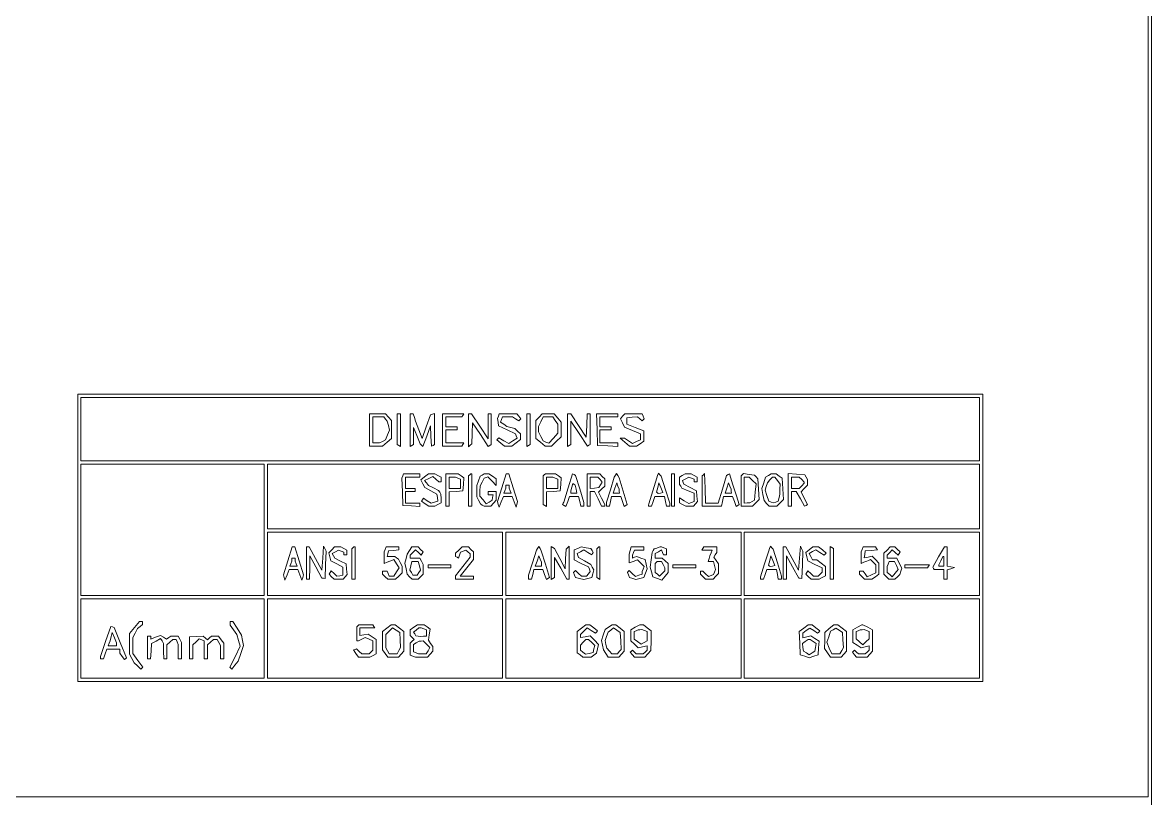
# Paper-space layout 'AN-10-DGE-066' of a CAD drawing. Header units: metres, sheet in millimetres. Extents: x 12 to 193, y 4 to 291.
# Drawn here: x 105.1 to 193.1, y 58.2 to 118.6 of the extents above; entities that cross this region are included whole.
import ezdxf

# ---------------------------------------------------------------- set-up
doc = ezdxf.new("R2010")
doc.units = ezdxf.units.M
doc.layers.add('DGE_CONTORNOS', color=7, linetype='Continuous', lineweight=0)
doc.layers.add('DGE_DATOS', color=7, linetype='Continuous', lineweight=0)

# ---------------------------------------------------------------- blocks, each defined once
blk = doc.blocks.new('LP_REF_DGE_MT_066')
at = {"layer": 'DGE_CONTORNOS'}
for points in [[(29.96, 147.633), (29.96, 25.522), (111.537, 25.522), (193.113, 25.522), (193.113, 147.633), (193.113, 269.744), (111.537, 269.744), (29.96, 269.744)], [(192.86, 163.884), (192.86, 58.278), (118.113, 58.278), (43.367, 58.278), (43.367, 163.884), (43.367, 269.491), (118.113, 269.491), (192.86, 269.491)], [(109.387, 78.451), (109.387, 67.258), (144.673, 67.258), (179.96, 67.258), (179.96, 78.451), (179.96, 89.644), (144.673, 89.644), (109.387, 89.644)], [(179.707, 86.925), (179.707, 84.459), (144.673, 84.459), (109.64, 84.459), (109.64, 86.925), (109.64, 89.391), (144.673, 89.391), (179.707, 89.391)], [(132.152, 86.862), (132.152, 85.597), (132.651, 85.597), (133.15, 85.597), (133.505, 85.902), (133.86, 86.207), (133.86, 86.901), (133.86, 87.594), (133.619, 87.86), (133.378, 88.126), (132.765, 88.126), (132.152, 88.126)], [(134.302, 86.932), (134.302, 85.738), (134.429, 85.66), (134.555, 85.582), (134.555, 86.854), (134.555, 88.126), (134.429, 88.126), (134.302, 88.126)], [(135.314, 86.854), (135.314, 85.582), (135.44, 85.66), (135.567, 85.738), (135.574, 86.395), (135.581, 87.051), (135.836, 86.419), (136.091, 85.787), (136.196, 85.678), (136.302, 85.57), (136.599, 86.374), (136.895, 87.178), (136.933, 86.384), (136.97, 85.59), (137.091, 85.664), (137.211, 85.738), (137.211, 86.943), (137.211, 88.147), (137.059, 88.097), (136.908, 88.046), (136.571, 87.116), (136.234, 86.185), (135.98, 86.871), (135.726, 87.557), (135.638, 87.842), (135.55, 88.126), (135.432, 88.126), (135.314, 88.126)], [(137.843, 86.862), (137.843, 85.597), (138.595, 85.597), (139.346, 85.597), (139.424, 85.723), (139.503, 85.85), (138.799, 85.85), (138.096, 85.85), (138.096, 86.356), (138.096, 86.862), (138.539, 86.862), (138.982, 86.862), (138.982, 86.988), (138.982, 87.115), (138.539, 87.115), (138.096, 87.115), (138.096, 87.494), (138.096, 87.873), (138.721, 87.873), (139.346, 87.873), (139.424, 88), (139.503, 88.126), (138.673, 88.126), (137.843, 88.126)], [(139.867, 86.836), (139.867, 85.546), (139.987, 85.666), (140.107, 85.787), (140.145, 86.598), (140.183, 87.41), (140.788, 86.498), (141.393, 85.587), (141.515, 85.663), (141.638, 85.738), (141.638, 86.932), (141.638, 88.126), (141.511, 88.126), (141.385, 88.126), (141.384, 87.146), (141.383, 86.166), (140.734, 87.146), (140.086, 88.126), (139.976, 88.126), (139.867, 88.126)], [(142.193, 87.946), (142.124, 87.765), (142.165, 87.472), (142.207, 87.178), (142.866, 86.871), (143.525, 86.565), (143.589, 86.397), (143.653, 86.23), (143.325, 86.015), (142.997, 85.8), (142.617, 86.019), (142.236, 86.237), (142.158, 86.159), (142.08, 86.081), (142.379, 85.839), (142.678, 85.597), (142.963, 85.597), (143.248, 85.597), (143.581, 85.859), (143.914, 86.121), (143.914, 86.345), (143.914, 86.569), (143.693, 86.769), (143.472, 86.968), (143.155, 87.049), (142.839, 87.13), (142.602, 87.306), (142.365, 87.482), (142.44, 87.678), (142.515, 87.873), (142.9, 87.873), (143.285, 87.873), (143.531, 87.72), (143.776, 87.567), (143.863, 87.654), (143.95, 87.741), (143.79, 87.934), (143.63, 88.126), (142.946, 88.126), (142.262, 88.126)], [(144.42, 86.854), (144.42, 85.582), (144.547, 85.66), (144.673, 85.738), (144.673, 86.932), (144.673, 88.126), (144.547, 88.126), (144.42, 88.126)], [(145.357, 87.86), (145.116, 87.594), (145.116, 86.901), (145.116, 86.207), (145.471, 85.902), (145.825, 85.597), (146.081, 85.597), (146.337, 85.597), (146.706, 85.967), (147.076, 86.336), (147.076, 86.898), (147.076, 87.46), (146.814, 87.793), (146.552, 88.126), (146.075, 88.126), (145.598, 88.126)], [(147.582, 86.854), (147.582, 85.582), (147.708, 85.66), (147.835, 85.738), (147.836, 86.648), (147.837, 87.557), (148.484, 86.579), (149.131, 85.601), (149.242, 85.67), (149.353, 85.738), (149.353, 86.932), (149.353, 88.126), (149.232, 88.126), (149.111, 88.126), (149.074, 87.22), (149.036, 86.314), (148.435, 87.22), (147.833, 88.126), (147.707, 88.126), (147.582, 88.126)], [(149.886, 86.893), (149.922, 85.66), (150.712, 85.622), (151.503, 85.585), (151.503, 85.717), (151.503, 85.85), (150.807, 85.85), (150.112, 85.85), (150.112, 86.356), (150.112, 86.862), (150.554, 86.862), (150.997, 86.862), (150.997, 86.988), (150.997, 87.115), (150.554, 87.115), (150.112, 87.115), (150.112, 87.494), (150.112, 87.873), (150.807, 87.873), (151.503, 87.873), (151.503, 88), (151.503, 88.126), (150.676, 88.126), (149.849, 88.126)], [(151.879, 87.933), (151.718, 87.739), (151.866, 87.415), (152.014, 87.09), (152.644, 86.824), (153.273, 86.558), (153.273, 86.328), (153.273, 86.097), (152.962, 85.956), (152.651, 85.814), (152.334, 86.022), (152.018, 86.229), (151.855, 86.225), (151.692, 86.221), (152.047, 85.909), (152.402, 85.597), (152.683, 85.597), (152.964, 85.597), (153.245, 85.794), (153.526, 85.991), (153.526, 86.395), (153.526, 86.8), (152.862, 87.057), (152.198, 87.313), (152.198, 87.562), (152.198, 87.81), (152.618, 87.85), (153.037, 87.891), (153.221, 87.738), (153.406, 87.584), (153.482, 87.66), (153.558, 87.736), (153.483, 87.931), (153.408, 88.126), (152.724, 88.126), (152.04, 88.126)], [(133.391, 87.715), (133.523, 87.556), (133.611, 87.206), (133.698, 86.857), (133.54, 86.475), (133.382, 86.093), (133.155, 85.971), (132.928, 85.85), (132.666, 85.85), (132.405, 85.85), (132.405, 86.862), (132.405, 87.873), (132.832, 87.873), (133.259, 87.873)], [(146.626, 87.592), (146.823, 87.311), (146.823, 86.962), (146.823, 86.613), (146.475, 86.223), (146.127, 85.834), (145.901, 85.92), (145.676, 86.007), (145.491, 86.365), (145.305, 86.723), (145.305, 86.925), (145.305, 87.127), (145.498, 87.5), (145.691, 87.873), (146.06, 87.873), (146.429, 87.873)], [(123.931, 79.083), (123.931, 73.961), (116.785, 73.961), (109.64, 73.961), (109.64, 79.083), (109.64, 84.206), (116.785, 84.206), (123.931, 84.206)], [(179.707, 81.676), (179.707, 79.147), (151.945, 79.147), (124.184, 79.147), (124.184, 81.676), (124.184, 84.206), (151.945, 84.206), (179.707, 84.206)], [(134.735, 83.278), (134.671, 83.109), (134.708, 82.045), (134.745, 80.981), (135.409, 80.942), (136.073, 80.904), (136.073, 81.037), (136.073, 81.17), (135.504, 81.17), (134.935, 81.17), (134.935, 81.613), (134.935, 82.056), (135.314, 82.056), (135.693, 82.056), (135.693, 82.182), (135.693, 82.309), (135.314, 82.309), (134.935, 82.309), (134.935, 82.751), (134.935, 83.194), (135.504, 83.194), (136.073, 83.194), (136.073, 83.32), (136.073, 83.447), (135.436, 83.447), (134.8, 83.447)], [(136.438, 83.207), (136.142, 82.968), (136.303, 82.668), (136.463, 82.368), (136.932, 82.117), (137.401, 81.866), (137.44, 81.592), (137.479, 81.318), (137.212, 81.234), (136.946, 81.149), (136.642, 81.348), (136.339, 81.547), (136.267, 81.43), (136.195, 81.314), (136.478, 81.116), (136.761, 80.917), (136.995, 80.917), (137.228, 80.917), (137.472, 81.048), (137.717, 81.179), (137.715, 81.523), (137.713, 81.866), (137.62, 82.006), (137.527, 82.147), (137.139, 82.346), (136.75, 82.545), (136.588, 82.74), (136.426, 82.935), (136.755, 83.084), (137.084, 83.234), (137.315, 83.024), (137.547, 82.814), (137.632, 82.814), (137.717, 82.814), (137.717, 83), (137.717, 83.185), (137.472, 83.316), (137.228, 83.447), (136.98, 83.447), (136.733, 83.447)], [(138.096, 82.182), (138.096, 80.917), (138.223, 80.917), (138.349, 80.917), (138.349, 81.479), (138.349, 82.041), (138.887, 82.08), (139.424, 82.119), (139.465, 82.62), (139.506, 83.121), (139.283, 83.284), (139.06, 83.447), (138.578, 83.447), (138.096, 83.447)], [(139.035, 83.117), (139.235, 83.04), (139.235, 82.674), (139.235, 82.309), (138.792, 82.309), (138.349, 82.309), (138.349, 82.751), (138.349, 83.194), (138.592, 83.194), (138.835, 83.194)], [(139.951, 83.363), (139.867, 83.278), (139.867, 82.098), (139.867, 80.917), (139.994, 80.917), (140.12, 80.917), (140.12, 82.182), (140.12, 83.447), (140.078, 83.447), (140.036, 83.447)], [(140.918, 83.347), (140.768, 83.252), (140.634, 82.899), (140.499, 82.545), (140.499, 82.102), (140.499, 81.66), (140.645, 81.383), (140.79, 81.107), (140.929, 81.014), (141.069, 80.921), (141.334, 80.919), (141.598, 80.917), (141.808, 81.149), (142.017, 81.38), (142.017, 81.718), (142.017, 82.056), (141.701, 82.056), (141.385, 82.056), (141.385, 81.929), (141.385, 81.803), (141.584, 81.803), (141.783, 81.803), (141.742, 81.595), (141.701, 81.387), (141.472, 81.247), (141.242, 81.107), (140.997, 81.406), (140.752, 81.704), (140.754, 82.101), (140.756, 82.498), (140.912, 82.804), (141.069, 83.111), (141.224, 83.162), (141.379, 83.213), (141.698, 82.869), (142.017, 82.525), (142.017, 82.789), (142.017, 83.053), (141.736, 83.25), (141.455, 83.447), (141.262, 83.445), (141.069, 83.443)], [(142.467, 82.362), (142.129, 81.276), (142.183, 81.065), (142.238, 80.854), (142.408, 81.265), (142.578, 81.676), (142.918, 81.676), (143.257, 81.676), (143.414, 81.265), (143.57, 80.854), (143.623, 81.065), (143.676, 81.276), (143.337, 82.362), (142.999, 83.447), (142.902, 83.447), (142.806, 83.447)], [(145.769, 83.363), (145.685, 83.278), (145.685, 82.168), (145.685, 81.059), (145.811, 80.981), (145.938, 80.902), (145.938, 81.472), (145.938, 82.041), (146.475, 82.08), (147.013, 82.119), (147.054, 82.62), (147.095, 83.121), (146.871, 83.284), (146.648, 83.447), (146.251, 83.447), (145.854, 83.447)], [(146.623, 83.117), (146.823, 83.04), (146.823, 82.674), (146.823, 82.309), (146.381, 82.309), (145.938, 82.309), (145.938, 82.751), (145.938, 83.194), (146.18, 83.194), (146.423, 83.194)], [(147.636, 82.344), (147.299, 81.234), (147.249, 81.147), (147.198, 81.061), (147.33, 80.98), (147.462, 80.898), (147.598, 81.287), (147.733, 81.676), (148.09, 81.676), (148.447, 81.676), (148.531, 81.297), (148.614, 80.917), (148.73, 80.917), (148.847, 80.917), (148.847, 81.069), (148.847, 81.22), (148.528, 82.264), (148.21, 83.308), (148.091, 83.382), (147.972, 83.455)], [(149.1, 82.182), (149.1, 80.917), (149.226, 80.917), (149.353, 80.917), (149.353, 81.486), (149.353, 82.056), (149.517, 82.056), (149.682, 82.056), (149.958, 81.486), (150.235, 80.917), (150.363, 80.917), (150.491, 80.917), (150.491, 80.986), (150.491, 81.054), (150.243, 81.54), (149.995, 82.026), (150.243, 82.25), (150.491, 82.474), (150.491, 82.762), (150.491, 83.049), (150.292, 83.248), (150.093, 83.447), (149.597, 83.447), (149.1, 83.447)], [(150.12, 82.994), (150.287, 82.793), (150.155, 82.583), (150.023, 82.372), (149.688, 82.332), (149.353, 82.292), (149.353, 82.743), (149.353, 83.194), (149.653, 83.194), (149.954, 83.194)], [(151.318, 83.329), (151.226, 83.179), (150.923, 82.206), (150.621, 81.234), (150.619, 81.075), (150.617, 80.917), (150.734, 80.917), (150.85, 80.917), (150.934, 81.297), (151.017, 81.676), (151.374, 81.676), (151.731, 81.676), (151.867, 81.287), (152.002, 80.898), (152.121, 80.972), (152.241, 81.046), (151.922, 82.088), (151.603, 83.131), (151.507, 83.305), (151.411, 83.479)], [(154.609, 83.31), (154.545, 83.131), (154.227, 82.119), (153.909, 81.107), (153.907, 81.012), (153.906, 80.917), (154.02, 80.917), (154.134, 80.917), (154.266, 81.297), (154.398, 81.676), (154.769, 81.676), (155.139, 81.676), (155.215, 81.297), (155.291, 80.917), (155.42, 80.917), (155.55, 80.917), (155.55, 81.037), (155.55, 81.157), (155.222, 82.207), (154.893, 83.257), (154.783, 83.373), (154.673, 83.489)], [(154.833, 81.95), (154.645, 81.907), (154.585, 81.966), (154.526, 82.026), (154.617, 82.388), (154.708, 82.751), (154.865, 82.372), (155.022, 81.992)], [(155.676, 82.182), (155.676, 80.917), (155.803, 80.917), (155.929, 80.917), (155.929, 82.182), (155.929, 83.447), (155.803, 83.447), (155.676, 83.447)], [(156.53, 83.31), (156.309, 83.181), (156.311, 82.903), (156.313, 82.625), (156.41, 82.472), (156.507, 82.318), (156.977, 82.122), (157.447, 81.926), (157.447, 81.607), (157.447, 81.289), (157.243, 81.211), (157.039, 81.132), (156.674, 81.348), (156.309, 81.564), (156.309, 81.372), (156.309, 81.179), (156.553, 81.048), (156.798, 80.917), (157.107, 80.917), (157.416, 80.917), (157.567, 81.099), (157.717, 81.28), (157.677, 81.699), (157.637, 82.118), (157.14, 82.375), (156.644, 82.632), (156.595, 82.778), (156.546, 82.924), (156.798, 83.058), (157.049, 83.193), (157.248, 83.117), (157.447, 83.04), (157.447, 82.927), (157.447, 82.814), (157.574, 82.814), (157.7, 82.814), (157.7, 83), (157.7, 83.185), (157.455, 83.316), (157.211, 83.447), (156.981, 83.443), (156.751, 83.439)], [(158.174, 83.374), (158.079, 83.278), (158.079, 82.098), (158.079, 80.917), (158.828, 80.917), (159.577, 80.917), (159.66, 81.297), (159.744, 81.676), (160.101, 81.676), (160.458, 81.676), (160.593, 81.287), (160.729, 80.898), (160.851, 80.974), (160.973, 81.049), (160.864, 81.394), (160.755, 81.739), (160.482, 82.594), (160.208, 83.449), (160.099, 83.381), (159.99, 83.314), (159.663, 82.242), (159.336, 81.17), (158.839, 81.17), (158.342, 81.17), (158.306, 82.32), (158.269, 83.469)], [(161.21, 83.374), (161.115, 83.278), (161.115, 82.098), (161.115, 80.917), (161.557, 80.917), (162, 80.917), (162.267, 81.184), (162.534, 81.451), (162.482, 82.259), (162.431, 83.067), (162.299, 83.198), (162.168, 83.33), (161.736, 83.399), (161.305, 83.469)], [(162.015, 82.926), (162.282, 82.659), (162.222, 82.027), (162.161, 81.396), (161.986, 81.285), (161.81, 81.174), (161.589, 81.172), (161.368, 81.17), (161.368, 82.182), (161.368, 83.194), (161.557, 83.194), (161.747, 83.194)], [(163.243, 83.316), (163.031, 83.192), (162.882, 82.742), (162.734, 82.292), (162.82, 81.826), (162.907, 81.36), (163.105, 81.139), (163.304, 80.917), (163.601, 80.917), (163.897, 80.917), (164.164, 81.184), (164.431, 81.451), (164.378, 82.274), (164.326, 83.098), (164.087, 83.272), (163.849, 83.447), (163.652, 83.443), (163.455, 83.439)], [(163.953, 82.913), (164.15, 82.632), (164.148, 82.249), (164.147, 81.866), (164.073, 81.59), (163.999, 81.314), (163.822, 81.246), (163.644, 81.178), (163.461, 81.249), (163.277, 81.319), (163.135, 81.749), (162.994, 82.178), (163.081, 82.465), (163.168, 82.751), (163.363, 82.973), (163.557, 83.194), (163.657, 83.194), (163.756, 83.194)], [(164.783, 82.198), (164.783, 80.917), (164.909, 80.917), (165.036, 80.917), (165.036, 81.486), (165.036, 82.056), (165.22, 82.056), (165.404, 82.056), (165.738, 81.486), (166.071, 80.917), (166.185, 80.987), (166.298, 81.058), (166.045, 81.555), (165.791, 82.052), (166.046, 82.307), (166.3, 82.562), (166.298, 82.783), (166.296, 83.004), (166.185, 83.18), (166.074, 83.355), (165.428, 83.417), (164.783, 83.479)], [(165.849, 82.995), (166.047, 82.796), (166.047, 82.751), (166.047, 82.706), (165.849, 82.507), (165.65, 82.309), (165.343, 82.309), (165.036, 82.309), (165.036, 82.751), (165.036, 83.194), (165.343, 83.194), (165.65, 83.194)], [(143.029, 82.445), (143.029, 82.329), (143.106, 82.129), (143.182, 81.929), (142.902, 81.929), (142.622, 81.929), (142.699, 82.129), (142.776, 82.329), (142.776, 82.445), (142.776, 82.562), (142.902, 82.562), (143.029, 82.562)], [(148.245, 82.247), (148.306, 81.929), (148.07, 81.929), (147.835, 81.929), (147.837, 82.024), (147.838, 82.119), (147.914, 82.402), (147.99, 82.685), (148.087, 82.625), (148.184, 82.565)], [(151.62, 82.087), (151.629, 81.929), (151.383, 81.929), (151.136, 81.929), (151.278, 82.334), (151.419, 82.738), (151.515, 82.492), (151.611, 82.245)], [(160.347, 82.087), (160.356, 81.929), (160.11, 81.929), (159.863, 81.929), (160.004, 82.334), (160.145, 82.738), (160.242, 82.492), (160.338, 82.245)], [(142.523, 76.428), (142.523, 73.961), (133.354, 73.961), (124.184, 73.961), (124.184, 76.428), (124.184, 78.894), (133.354, 78.894), (142.523, 78.894)], [(161.115, 76.428), (161.115, 73.961), (151.945, 73.961), (142.776, 73.961), (142.776, 76.428), (142.776, 78.894), (151.945, 78.894), (161.115, 78.894)], [(179.707, 76.428), (179.707, 73.961), (170.537, 73.961), (161.368, 73.961), (161.368, 76.428), (161.368, 78.894), (170.537, 78.894), (179.707, 78.894)], [(125.773, 76.67), (125.434, 75.585), (125.489, 75.374), (125.543, 75.163), (125.713, 75.574), (125.884, 75.985), (126.223, 75.985), (126.562, 75.985), (126.719, 75.574), (126.875, 75.163), (126.928, 75.374), (126.981, 75.585), (126.643, 76.67), (126.304, 77.755), (126.208, 77.755), (126.111, 77.755)], [(127.22, 76.491), (127.22, 75.226), (127.346, 75.226), (127.473, 75.226), (127.474, 76.143), (127.476, 77.06), (127.95, 76.19), (128.423, 75.32), (128.549, 75.304), (128.674, 75.289), (128.711, 76.354), (128.748, 77.418), (128.651, 77.618), (128.554, 77.819), (128.488, 76.881), (128.421, 75.943), (127.925, 76.849), (127.43, 77.755), (127.325, 77.755), (127.22, 77.755)], [(129.193, 77.517), (128.978, 77.279), (129.054, 76.977), (129.129, 76.676), (129.597, 76.425), (130.065, 76.174), (130.065, 75.86), (130.065, 75.546), (129.835, 75.501), (129.604, 75.457), (129.373, 75.666), (129.142, 75.875), (129.065, 75.75), (128.988, 75.626), (129.188, 75.426), (129.388, 75.226), (129.743, 75.226), (130.098, 75.226), (130.248, 75.407), (130.399, 75.589), (130.358, 76.008), (130.318, 76.428), (129.883, 76.645), (129.447, 76.862), (129.342, 77.05), (129.237, 77.238), (129.484, 77.37), (129.731, 77.502), (129.93, 77.425), (130.128, 77.349), (130.128, 77.236), (130.128, 77.123), (130.255, 77.123), (130.381, 77.123), (130.381, 77.308), (130.381, 77.494), (130.137, 77.625), (129.892, 77.755), (129.651, 77.755), (129.409, 77.755)], [(130.845, 77.671), (130.761, 77.587), (130.761, 76.406), (130.761, 75.226), (130.887, 75.226), (131.014, 75.226), (131.014, 76.491), (131.014, 77.755), (130.972, 77.755), (130.93, 77.755)], [(133.367, 77.555), (133.29, 77.355), (133.29, 76.91), (133.29, 76.464), (133.512, 76.553), (133.733, 76.641), (133.882, 76.703), (134.03, 76.764), (134.244, 76.437), (134.458, 76.111), (134.251, 75.795), (134.043, 75.479), (133.853, 75.479), (133.662, 75.479), (133.589, 75.669), (133.516, 75.858), (133.34, 75.858), (133.164, 75.858), (133.164, 75.741), (133.164, 75.623), (133.363, 75.425), (133.561, 75.226), (133.869, 75.226), (134.176, 75.226), (134.429, 75.479), (134.682, 75.732), (134.682, 75.993), (134.682, 76.254), (134.536, 76.531), (134.391, 76.807), (134.252, 76.9), (134.112, 76.993), (133.819, 76.995), (133.525, 76.997), (133.567, 77.218), (133.609, 77.439), (134.019, 77.479), (134.429, 77.519), (134.429, 77.637), (134.429, 77.755), (133.936, 77.755), (133.444, 77.755)], [(135.262, 77.471), (135.078, 77.186), (134.992, 76.838), (134.907, 76.489), (134.989, 76.051), (135.071, 75.614), (135.265, 75.42), (135.459, 75.226), (135.693, 75.226), (135.928, 75.226), (136.127, 75.425), (136.326, 75.623), (136.326, 76.002), (136.326, 76.381), (136.195, 76.626), (136.064, 76.87), (135.689, 76.87), (135.314, 76.87), (135.314, 76.988), (135.314, 77.105), (135.519, 77.31), (135.723, 77.515), (135.949, 77.311), (136.174, 77.107), (136.251, 77.231), (136.328, 77.356), (136.128, 77.556), (135.928, 77.755), (135.687, 77.755), (135.446, 77.755)], [(139.108, 77.503), (138.855, 77.25), (138.855, 77.131), (138.855, 77.012), (138.973, 76.939), (139.09, 76.866), (139.167, 77.11), (139.244, 77.353), (139.445, 77.43), (139.646, 77.507), (139.82, 77.363), (139.994, 77.219), (139.994, 77.084), (139.994, 76.949), (139.424, 76.225), (138.855, 75.5), (138.855, 75.363), (138.855, 75.226), (139.551, 75.226), (140.246, 75.226), (140.246, 75.352), (140.246, 75.479), (139.73, 75.479), (139.213, 75.479), (139.73, 76.128), (140.246, 76.777), (140.246, 77.067), (140.246, 77.358), (140.048, 77.557), (139.849, 77.755), (139.605, 77.755), (139.361, 77.755)], [(145.248, 77.638), (145.155, 77.487), (144.853, 76.515), (144.55, 75.542), (144.549, 75.384), (144.547, 75.226), (144.663, 75.226), (144.779, 75.226), (144.863, 75.605), (144.946, 75.985), (145.303, 75.985), (145.66, 75.985), (145.796, 75.596), (145.931, 75.207), (146.051, 75.281), (146.17, 75.354), (145.851, 76.397), (145.532, 77.439), (145.436, 77.614), (145.34, 77.788)], [(146.317, 76.491), (146.317, 75.211), (146.444, 75.289), (146.57, 75.367), (146.574, 76.15), (146.578, 76.933), (147.048, 76.081), (147.519, 75.228), (147.614, 75.227), (147.708, 75.226), (147.708, 76.516), (147.708, 77.806), (147.589, 77.686), (147.469, 77.566), (147.431, 76.81), (147.392, 76.054), (146.976, 76.837), (146.56, 77.62), (146.439, 77.695), (146.317, 77.77)], [(148.372, 77.63), (148.088, 77.511), (148.088, 77.126), (148.088, 76.74), (148.652, 76.466), (149.217, 76.192), (149.287, 76.009), (149.357, 75.826), (149.213, 75.653), (149.069, 75.479), (148.873, 75.479), (148.677, 75.479), (148.445, 75.689), (148.213, 75.899), (148.135, 75.821), (148.057, 75.743), (148.13, 75.551), (148.204, 75.36), (148.525, 75.279), (148.847, 75.199), (149.161, 75.277), (149.475, 75.356), (149.552, 75.661), (149.628, 75.967), (149.511, 76.177), (149.393, 76.387), (148.909, 76.66), (148.424, 76.933), (148.375, 77.083), (148.325, 77.232), (148.595, 77.376), (148.864, 77.521), (149.165, 77.323), (149.466, 77.126), (149.527, 77.225), (149.589, 77.325), (149.496, 77.475), (149.403, 77.625), (149.03, 77.687), (148.657, 77.749)], [(149.943, 77.671), (149.859, 77.587), (149.859, 76.477), (149.859, 75.367), (149.985, 75.289), (150.112, 75.211), (150.112, 76.483), (150.112, 77.755), (150.069, 77.755), (150.027, 77.755)], [(152.468, 77.471), (152.392, 77.186), (152.39, 76.842), (152.388, 76.497), (152.707, 76.618), (153.025, 76.739), (153.285, 76.479), (153.546, 76.218), (153.473, 76.028), (153.4, 75.838), (153.4, 75.73), (153.4, 75.622), (153.138, 75.539), (152.876, 75.456), (152.631, 75.678), (152.387, 75.899), (152.321, 75.834), (152.256, 75.768), (152.334, 75.565), (152.411, 75.362), (152.662, 75.283), (152.912, 75.203), (153.224, 75.281), (153.535, 75.36), (153.663, 75.694), (153.79, 76.029), (153.71, 76.394), (153.629, 76.759), (153.303, 76.883), (152.977, 77.007), (152.809, 76.943), (152.641, 76.878), (152.641, 76.99), (152.641, 77.102), (152.718, 77.302), (152.795, 77.503), (153.16, 77.503), (153.526, 77.503), (153.526, 77.629), (153.526, 77.755), (153.035, 77.755), (152.544, 77.755)], [(154.538, 77.663), (154.348, 77.591), (154.262, 77.458), (154.175, 77.325), (154.101, 76.75), (154.027, 76.175), (154.133, 75.795), (154.24, 75.416), (154.592, 75.292), (154.944, 75.168), (155.184, 75.464), (155.423, 75.76), (155.423, 76.106), (155.423, 76.452), (155.192, 76.661), (154.961, 76.87), (154.686, 76.87), (154.412, 76.87), (154.412, 77.055), (154.412, 77.241), (154.666, 77.377), (154.921, 77.513), (154.996, 77.318), (155.071, 77.123), (155.184, 77.123), (155.297, 77.123), (155.297, 77.363), (155.297, 77.602), (155.097, 77.679), (154.897, 77.755), (154.812, 77.745), (154.728, 77.736)], [(158.143, 77.629), (158.064, 77.503), (158.465, 77.503), (158.865, 77.503), (158.774, 77.281), (158.683, 77.06), (158.619, 76.839), (158.556, 76.617), (158.758, 76.617), (158.96, 76.617), (159.039, 76.301), (159.119, 75.985), (159.044, 75.793), (158.97, 75.6), (158.773, 75.524), (158.576, 75.448), (158.349, 75.653), (158.123, 75.858), (158.038, 75.858), (157.953, 75.858), (157.953, 75.741), (157.953, 75.623), (158.152, 75.425), (158.35, 75.226), (158.638, 75.226), (158.926, 75.226), (159.135, 75.457), (159.344, 75.689), (159.344, 76.062), (159.344, 76.434), (159.164, 76.692), (158.984, 76.949), (159.099, 77.131), (159.214, 77.313), (159.216, 77.534), (159.218, 77.755), (158.719, 77.755), (158.221, 77.755)], [(163.336, 77.619), (163.272, 77.439), (162.954, 76.428), (162.636, 75.416), (162.634, 75.321), (162.633, 75.226), (162.747, 75.226), (162.861, 75.226), (162.993, 75.605), (163.125, 75.985), (163.495, 75.985), (163.866, 75.985), (163.942, 75.605), (164.017, 75.226), (164.147, 75.226), (164.277, 75.226), (164.277, 75.346), (164.277, 75.466), (163.948, 76.516), (163.62, 77.566), (163.51, 77.682), (163.4, 77.798)], [(164.403, 76.491), (164.403, 75.226), (164.53, 75.226), (164.656, 75.226), (164.658, 76.143), (164.66, 77.06), (165.134, 76.19), (165.607, 75.32), (165.732, 75.304), (165.858, 75.289), (165.895, 76.354), (165.932, 77.418), (165.835, 77.618), (165.738, 77.819), (165.671, 76.881), (165.605, 75.943), (165.109, 76.849), (164.613, 77.755), (164.508, 77.755), (164.403, 77.755)], [(166.431, 77.531), (166.154, 77.307), (166.236, 76.983), (166.317, 76.659), (166.878, 76.387), (167.439, 76.115), (167.439, 75.949), (167.439, 75.782), (167.287, 75.631), (167.135, 75.479), (166.949, 75.479), (166.763, 75.479), (166.544, 75.677), (166.325, 75.875), (166.248, 75.75), (166.171, 75.626), (166.371, 75.426), (166.571, 75.226), (166.887, 75.226), (167.202, 75.226), (167.447, 75.357), (167.692, 75.488), (167.692, 75.854), (167.692, 76.219), (167.358, 76.482), (167.025, 76.744), (166.857, 76.744), (166.689, 76.744), (166.556, 76.991), (166.424, 77.239), (166.687, 77.38), (166.95, 77.521), (167.268, 77.312), (167.587, 77.103), (167.671, 77.187), (167.755, 77.271), (167.456, 77.513), (167.158, 77.755), (166.933, 77.755), (166.708, 77.755)], [(168.071, 76.498), (168.071, 75.226), (168.197, 75.226), (168.324, 75.226), (168.324, 76.42), (168.324, 77.614), (168.197, 77.692), (168.071, 77.77)], [(170.551, 77.555), (170.474, 77.355), (170.474, 76.91), (170.474, 76.464), (170.695, 76.553), (170.917, 76.641), (171.058, 76.7), (171.2, 76.758), (171.406, 76.552), (171.612, 76.346), (171.612, 76.036), (171.612, 75.726), (171.282, 75.576), (170.952, 75.426), (170.794, 75.642), (170.636, 75.858), (170.492, 75.858), (170.347, 75.858), (170.347, 75.741), (170.347, 75.623), (170.546, 75.425), (170.745, 75.226), (171.024, 75.226), (171.303, 75.226), (171.584, 75.423), (171.865, 75.62), (171.865, 76.055), (171.865, 76.491), (171.6, 76.756), (171.335, 77.021), (171.024, 76.962), (170.714, 76.903), (170.752, 77.171), (170.79, 77.439), (171.267, 77.479), (171.744, 77.518), (171.671, 77.637), (171.597, 77.755), (171.112, 77.755), (170.627, 77.755)], [(172.498, 77.503), (172.245, 77.25), (172.245, 76.437), (172.245, 75.623), (172.443, 75.425), (172.642, 75.226), (172.877, 75.226), (173.112, 75.226), (173.302, 75.416), (173.493, 75.607), (173.571, 75.853), (173.649, 76.099), (173.449, 76.484), (173.25, 76.87), (172.874, 76.87), (172.498, 76.87), (172.498, 76.988), (172.498, 77.105), (172.702, 77.31), (172.907, 77.515), (173.132, 77.311), (173.358, 77.107), (173.435, 77.231), (173.512, 77.356), (173.312, 77.556), (173.112, 77.755), (172.931, 77.755), (172.751, 77.755)], [(176.522, 76.965), (176.065, 76.175), (176.123, 76.08), (176.18, 75.985), (176.552, 75.985), (176.924, 75.985), (176.924, 75.605), (176.924, 75.226), (177.051, 75.226), (177.177, 75.226), (177.177, 75.591), (177.177, 75.955), (177.462, 76.049), (177.746, 76.143), (177.462, 76.199), (177.177, 76.255), (177.177, 77.005), (177.177, 77.755), (177.078, 77.755), (176.979, 77.755)], [(126.334, 76.754), (126.334, 76.638), (126.411, 76.438), (126.488, 76.238), (126.208, 76.238), (125.928, 76.238), (126.005, 76.438), (126.081, 76.638), (126.081, 76.754), (126.081, 76.87), (126.208, 76.87), (126.334, 76.87)], [(136.026, 76.281), (136.11, 75.946), (135.983, 75.744), (135.856, 75.542), (135.693, 75.542), (135.531, 75.542), (135.404, 75.744), (135.277, 75.946), (135.361, 76.281), (135.445, 76.617), (135.693, 76.617), (135.942, 76.617)], [(145.55, 76.396), (145.558, 76.238), (145.312, 76.238), (145.066, 76.238), (145.207, 76.642), (145.348, 77.047), (145.444, 76.8), (145.541, 76.554)], [(155.04, 76.373), (155.171, 76.128), (155.171, 76.002), (155.171, 75.876), (154.967, 75.673), (154.764, 75.47), (154.588, 75.617), (154.412, 75.763), (154.412, 76.106), (154.412, 76.449), (154.496, 76.533), (154.58, 76.617), (154.744, 76.617), (154.909, 76.617)], [(163.56, 76.258), (163.372, 76.215), (163.312, 76.275), (163.253, 76.334), (163.344, 76.697), (163.435, 77.06), (163.592, 76.68), (163.749, 76.301)], [(173.23, 76.308), (173.371, 75.998), (173.139, 75.711), (172.906, 75.424), (172.702, 75.593), (172.498, 75.763), (172.498, 75.99), (172.498, 76.217), (172.574, 76.417), (172.651, 76.617), (172.87, 76.617), (173.089, 76.617)], [(176.924, 76.617), (176.924, 76.238), (176.734, 76.238), (176.545, 76.238), (176.545, 76.295), (176.545, 76.352), (176.692, 76.675), (176.838, 76.997), (176.881, 76.997), (176.924, 76.997)], [(136.705, 76.238), (136.705, 76.111), (137.591, 76.111), (138.476, 76.111), (138.476, 76.238), (138.476, 76.364), (137.591, 76.364), (136.705, 76.364)], [(155.803, 76.238), (155.803, 76.111), (156.688, 76.111), (157.574, 76.111), (157.574, 76.238), (157.574, 76.364), (156.688, 76.364), (155.803, 76.364)], [(173.889, 76.238), (173.889, 76.111), (174.767, 76.111), (175.644, 76.111), (175.723, 76.238), (175.801, 76.364), (174.845, 76.364), (173.889, 76.364)], [(123.931, 70.61), (123.931, 67.511), (116.785, 67.511), (109.64, 67.511), (109.64, 70.61), (109.64, 73.708), (116.785, 73.708), (123.931, 73.708)], [(142.523, 70.61), (142.523, 67.511), (133.354, 67.511), (124.184, 67.511), (124.184, 70.61), (124.184, 73.708), (133.354, 73.708), (142.523, 73.708)], [(161.115, 70.61), (161.115, 67.511), (151.945, 67.511), (142.776, 67.511), (142.776, 70.61), (142.776, 73.708), (151.945, 73.708), (161.115, 73.708)], [(179.707, 70.61), (179.707, 67.511), (170.537, 67.511), (161.368, 67.511), (161.368, 70.61), (161.368, 73.708), (170.537, 73.708), (179.707, 73.708)], [(111.563, 70.389), (111.154, 69.218), (111.155, 69.124), (111.157, 69.029), (111.271, 69.029), (111.385, 69.029), (111.518, 69.408), (111.65, 69.788), (112.162, 69.788), (112.675, 69.788), (112.675, 69.622), (112.675, 69.457), (112.854, 69.211), (113.034, 68.966), (113.107, 69.039), (113.18, 69.112), (112.701, 70.295), (112.221, 71.478), (112.097, 71.519), (111.973, 71.56)], [(113.822, 71.466), (113.434, 70.995), (113.434, 70.195), (113.434, 69.396), (113.611, 69.054), (113.787, 68.712), (114.054, 68.471), (114.321, 68.229), (114.392, 68.301), (114.464, 68.373), (114.076, 68.909), (113.687, 69.446), (113.687, 70.066), (113.687, 70.685), (113.868, 71.036), (114.05, 71.387), (114.248, 71.551), (114.446, 71.716), (114.446, 71.827), (114.446, 71.938), (114.328, 71.938), (114.211, 71.938)], [(121.275, 71.799), (121.275, 71.661), (121.539, 71.29), (121.804, 70.919), (121.929, 70.465), (122.054, 70.011), (121.652, 69.195), (121.251, 68.379), (121.323, 68.306), (121.395, 68.234), (121.647, 68.537), (121.899, 68.839), (122.106, 69.447), (122.312, 70.056), (122.235, 70.468), (122.158, 70.879), (121.815, 71.409), (121.472, 71.938), (121.373, 71.938), (121.275, 71.938)], [(131.225, 71.6), (131.14, 71.516), (131.14, 70.968), (131.14, 70.42), (131.212, 70.42), (131.283, 70.42), (131.544, 70.559), (131.805, 70.699), (132.105, 70.562), (132.405, 70.425), (132.405, 70.069), (132.405, 69.712), (132.253, 69.56), (132.102, 69.408), (131.82, 69.408), (131.538, 69.408), (131.338, 69.608), (131.138, 69.808), (131.011, 69.765), (130.883, 69.723), (131.082, 69.439), (131.281, 69.155), (131.725, 69.155), (132.169, 69.155), (132.413, 69.286), (132.658, 69.417), (132.658, 69.979), (132.658, 70.541), (132.342, 70.748), (132.025, 70.955), (131.709, 70.895), (131.393, 70.834), (131.393, 71.133), (131.393, 71.432), (131.97, 71.432), (132.546, 71.432), (132.468, 71.558), (132.39, 71.685), (131.85, 71.685), (131.309, 71.685)], [(133.497, 71.423), (133.164, 71.16), (133.164, 70.439), (133.164, 69.717), (133.361, 69.436), (133.558, 69.155), (133.974, 69.155), (134.389, 69.155), (134.599, 69.387), (134.808, 69.618), (134.808, 70.389), (134.808, 71.16), (134.475, 71.423), (134.142, 71.685), (133.986, 71.685), (133.83, 71.685)], [(134.53, 70.505), (134.569, 69.923), (134.431, 69.665), (134.293, 69.408), (133.986, 69.408), (133.679, 69.408), (133.548, 69.653), (133.417, 69.897), (133.417, 70.412), (133.417, 70.926), (133.679, 71.188), (133.941, 71.45), (134.217, 71.268), (134.492, 71.086)], [(135.595, 71.488), (135.314, 71.291), (135.314, 71.07), (135.314, 70.85), (135.466, 70.698), (135.618, 70.546), (135.466, 70.395), (135.314, 70.243), (135.314, 69.776), (135.314, 69.309), (135.514, 69.232), (135.714, 69.155), (136.19, 69.155), (136.666, 69.155), (136.875, 69.387), (137.085, 69.618), (137.085, 69.805), (137.085, 69.992), (136.907, 70.234), (136.73, 70.477), (136.801, 70.91), (136.871, 71.343), (136.637, 71.514), (136.404, 71.685), (136.14, 71.685), (135.876, 71.685)], [(136.379, 71.355), (136.579, 71.278), (136.579, 71.039), (136.579, 70.799), (136.357, 70.784), (136.136, 70.769), (135.946, 70.797), (135.757, 70.825), (135.664, 70.97), (135.572, 71.116), (135.783, 71.274), (135.995, 71.432), (136.087, 71.432), (136.179, 71.432)], [(148.674, 71.423), (148.341, 71.16), (148.341, 70.33), (148.341, 69.499), (148.562, 69.331), (148.784, 69.163), (149.107, 69.159), (149.431, 69.155), (149.638, 69.313), (149.845, 69.471), (149.927, 69.813), (150.009, 70.154), (149.673, 70.491), (149.336, 70.828), (148.965, 70.753), (148.594, 70.679), (148.594, 70.803), (148.594, 70.926), (148.856, 71.188), (149.117, 71.449), (149.436, 71.241), (149.754, 71.032), (149.838, 71.116), (149.922, 71.201), (149.623, 71.443), (149.325, 71.685), (149.166, 71.685), (149.007, 71.685)], [(150.782, 71.495), (150.51, 71.305), (150.369, 70.875), (150.227, 70.445), (150.311, 70.085), (150.395, 69.724), (150.572, 69.44), (150.75, 69.155), (151.17, 69.155), (151.59, 69.155), (151.799, 69.387), (152.009, 69.618), (152.009, 70.389), (152.009, 71.16), (151.675, 71.423), (151.342, 71.685), (151.198, 71.685), (151.053, 71.685)], [(151.731, 70.427), (151.77, 69.767), (151.621, 69.588), (151.472, 69.408), (151.254, 69.408), (151.036, 69.408), (150.845, 69.63), (150.653, 69.851), (150.58, 70.149), (150.508, 70.447), (150.631, 70.781), (150.755, 71.116), (150.963, 71.273), (151.171, 71.431), (151.432, 71.259), (151.692, 71.086)], [(152.862, 71.486), (152.515, 71.297), (152.515, 70.864), (152.515, 70.43), (152.799, 70.163), (153.084, 69.897), (153.431, 69.965), (153.779, 70.034), (153.779, 69.873), (153.779, 69.712), (153.628, 69.56), (153.476, 69.408), (153.21, 69.408), (152.945, 69.408), (152.795, 69.558), (152.645, 69.707), (152.562, 69.624), (152.478, 69.541), (152.638, 69.348), (152.798, 69.155), (153.206, 69.155), (153.614, 69.155), (153.85, 69.417), (154.087, 69.678), (154.091, 70.439), (154.095, 71.201), (153.797, 71.443), (153.498, 71.685), (153.354, 71.68), (153.21, 71.675)], [(153.579, 71.229), (153.779, 71.152), (153.779, 70.79), (153.779, 70.429), (153.546, 70.304), (153.312, 70.179), (153.04, 70.37), (152.767, 70.561), (152.767, 70.859), (152.767, 71.158), (152.926, 71.222), (153.084, 71.285), (153.231, 71.295), (153.379, 71.305)], [(165.996, 71.418), (165.657, 71.152), (165.694, 70.251), (165.731, 69.35), (166.079, 69.228), (166.427, 69.106), (166.775, 69.228), (167.122, 69.35), (167.161, 69.877), (167.199, 70.405), (166.877, 70.616), (166.555, 70.827), (166.238, 70.748), (165.921, 70.668), (165.921, 70.853), (165.921, 71.038), (166.199, 71.233), (166.477, 71.428), (166.779, 71.23), (167.081, 71.032), (167.165, 71.116), (167.249, 71.201), (166.95, 71.443), (166.652, 71.685), (166.493, 71.685), (166.334, 71.685)], [(167.993, 71.388), (167.648, 71.091), (167.638, 70.466), (167.628, 69.84), (167.853, 69.498), (168.077, 69.155), (168.497, 69.155), (168.917, 69.155), (169.126, 69.387), (169.336, 69.618), (169.336, 70.389), (169.336, 71.16), (169.002, 71.423), (168.669, 71.685), (168.504, 71.685), (168.338, 71.685)], [(169.058, 70.505), (169.096, 69.923), (168.959, 69.665), (168.821, 69.408), (168.503, 69.408), (168.185, 69.408), (167.995, 69.862), (167.806, 70.315), (167.948, 70.746), (168.09, 71.177), (168.302, 71.297), (168.514, 71.417), (168.767, 71.252), (169.019, 71.086)], [(170.189, 71.486), (169.842, 71.297), (169.842, 70.798), (169.842, 70.299), (170.157, 70.093), (170.472, 69.886), (170.789, 69.966), (171.106, 70.045), (171.106, 69.879), (171.106, 69.712), (170.955, 69.56), (170.803, 69.408), (170.537, 69.408), (170.272, 69.408), (170.122, 69.558), (169.972, 69.707), (169.889, 69.624), (169.806, 69.541), (169.966, 69.348), (170.126, 69.155), (170.533, 69.155), (170.941, 69.155), (171.15, 69.387), (171.359, 69.618), (171.359, 70.458), (171.359, 71.299), (170.986, 71.492), (170.613, 71.685), (170.575, 71.68), (170.537, 71.675)], [(170.906, 71.229), (171.106, 71.152), (171.106, 70.869), (171.106, 70.586), (170.853, 70.357), (170.6, 70.128), (170.347, 70.357), (170.095, 70.586), (170.095, 70.872), (170.095, 71.158), (170.253, 71.222), (170.411, 71.285), (170.558, 71.295), (170.706, 71.305)], [(112.422, 70.153), (112.422, 70.041), (112.092, 70.041), (111.763, 70.041), (111.84, 70.242), (111.917, 70.443), (111.997, 70.763), (112.078, 71.083), (112.25, 70.674), (112.422, 70.264)], [(114.825, 69.914), (114.825, 69.029), (114.945, 69.029), (115.064, 69.029), (115.103, 69.625), (115.141, 70.222), (115.492, 70.416), (115.843, 70.61), (115.965, 70.42), (116.086, 70.23), (116.088, 69.63), (116.09, 69.029), (116.216, 69.029), (116.343, 69.029), (116.343, 69.578), (116.343, 70.128), (116.574, 70.337), (116.805, 70.546), (116.94, 70.546), (117.075, 70.546), (117.151, 70.346), (117.228, 70.146), (117.228, 69.588), (117.228, 69.029), (117.355, 69.029), (117.481, 69.029), (117.481, 69.669), (117.481, 70.31), (117.35, 70.555), (117.219, 70.799), (116.939, 70.797), (116.659, 70.796), (116.481, 70.683), (116.302, 70.57), (116.072, 70.713), (115.842, 70.857), (115.46, 70.713), (115.078, 70.568), (115.078, 70.684), (115.078, 70.799), (114.952, 70.799), (114.825, 70.799)], [(118.113, 69.887), (118.113, 69.029), (118.24, 69.029), (118.366, 69.029), (118.366, 69.578), (118.366, 70.128), (118.615, 70.352), (118.863, 70.577), (119.057, 70.503), (119.252, 70.428), (119.252, 69.728), (119.252, 69.029), (119.378, 69.029), (119.505, 69.029), (119.505, 69.578), (119.505, 70.128), (119.736, 70.337), (119.967, 70.546), (120.111, 70.546), (120.255, 70.546), (120.385, 70.302), (120.516, 70.057), (120.516, 69.543), (120.516, 69.029), (120.643, 69.029), (120.769, 69.029), (120.769, 69.633), (120.769, 70.237), (120.572, 70.518), (120.376, 70.799), (120.092, 70.799), (119.808, 70.799), (119.662, 70.653), (119.515, 70.507), (119.346, 70.647), (119.176, 70.788), (118.645, 70.767), (118.113, 70.746)], [(149.47, 70.303), (149.713, 70.059), (149.644, 69.796), (149.575, 69.532), (149.273, 69.456), (148.97, 69.38), (148.782, 69.536), (148.594, 69.692), (148.594, 69.888), (148.594, 70.084), (148.803, 70.315), (149.012, 70.546), (149.119, 70.546), (149.226, 70.546)], [(166.731, 70.381), (166.957, 70.216), (166.913, 69.92), (166.869, 69.624), (166.648, 69.485), (166.427, 69.346), (166.205, 69.485), (165.984, 69.624), (165.94, 69.92), (165.897, 70.216), (166.123, 70.381), (166.349, 70.546), (166.427, 70.546), (166.505, 70.546)], [(136.582, 70.164), (136.837, 69.908), (136.704, 69.658), (136.57, 69.408), (136.268, 69.408), (135.967, 69.408), (135.767, 69.485), (135.567, 69.562), (135.567, 69.858), (135.567, 70.154), (135.788, 70.283), (136.01, 70.412), (136.168, 70.416), (136.326, 70.42)]]:
    blk.add_lwpolyline(points, close=True, dxfattribs=at)

psp = doc.layouts.new('AN-10-DGE-066')

# ---------------------------------------------------------------- block references
at = {"layer": 'DGE_DATOS'}
psp.add_blockref('LP_REF_DGE_MT_066', (0, 0), dxfattribs=at)

doc.saveas('drawing.dxf')
